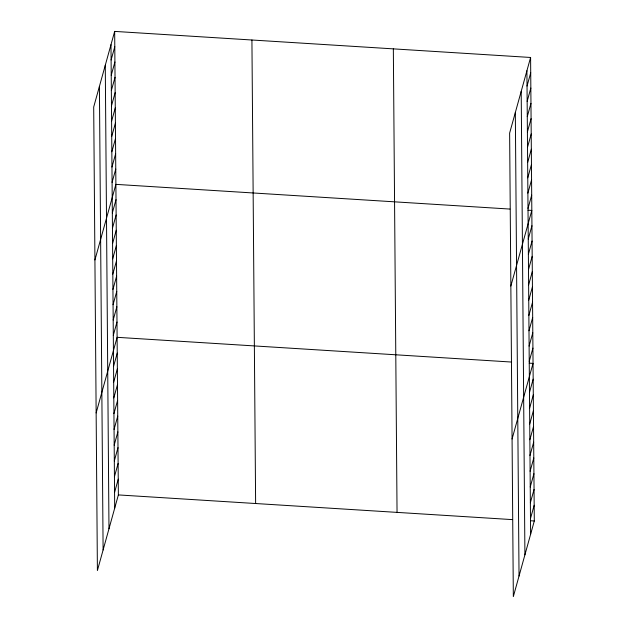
<?xml version="1.0" encoding="UTF-8"?>
<svg xmlns="http://www.w3.org/2000/svg" width="628" height="628" viewBox="0 0 628 628"><rect width="100%" height="100%" fill="white"/><g stroke="black" fill="none" stroke-linecap="round" stroke-linejoin="round"><path stroke-width="0.94" d="M114.665 31.4L93.698 107.011L97.403 570.53L118.37 494.919L114.665 31.4L530.597 57.47L534.302 520.989L513.335 596.6L509.63 133.081L530.597 57.47M111.101 59.99L114.791 46.7M111.227 75.289L114.908 61.991M111.344 90.589L115.034 77.291M111.47 105.881L115.159 92.583M111.588 121.18L115.277 107.883M111.713 136.472L115.403 123.174M111.839 151.772L115.521 138.474M111.957 167.064L115.646 153.774M112.082 182.363L115.772 169.065M94.922 259.968L115.89 184.365L509.897 209.061M112.326 212.955L116.015 199.657M112.443 228.254L116.133 214.957M112.569 243.546L116.258 230.248M112.695 258.846L116.376 245.548M112.812 274.138L116.502 260.84M112.938 289.437L116.627 276.139M113.056 304.729L116.745 291.439M113.181 320.029L116.871 306.731M113.307 335.328L116.989 322.031M96.147 412.934L117.114 337.322L511.121 362.018M113.55 366.383L117.24 353.085M113.676 382.138L117.365 368.848M113.801 397.901L117.491 384.603M113.927 413.664L117.617 400.366M114.053 429.419L117.742 416.121M114.178 445.181L117.868 431.883M114.312 460.936L117.993 447.646M114.437 476.699L118.119 463.401M114.563 492.462L118.245 479.164M527.033 86.06L530.715 72.762M527.151 101.359L530.841 88.061M527.277 116.651L530.958 103.361M527.394 131.951L531.084 118.653M527.52 147.25L531.21 133.952M527.638 162.542L531.327 149.244M527.763 177.842L531.453 164.544M527.889 193.134L531.571 179.836M528.007 208.433L531.696 195.135M510.847 286.038L531.814 210.435L528.007 210.192M528.25 239.025L531.94 225.727M528.376 254.324L532.065 241.026M528.493 269.616L532.183 256.318M528.619 284.916L532.309 271.618M528.745 300.208L532.426 286.91M528.862 315.507L532.552 302.209M528.988 330.799L532.677 317.509M529.106 346.099L532.795 332.801M529.231 361.398L532.921 348.1M512.071 439.003L533.039 363.392L529.231 363.157M529.483 392.453L533.164 379.155M529.608 408.208L533.29 394.91M529.734 423.971L533.415 410.673M529.859 439.733L533.549 426.436M529.985 455.488L533.674 442.19M530.111 471.251L533.8 457.953M530.236 487.006L533.926 473.708M530.362 502.769L534.051 489.471M530.487 518.532L534.177 505.234M118.37 494.919L512.377 519.615M530.487 520.753L534.302 520.989M526.908 70.768L530.613 534.287M521.201 91.327L524.914 554.854M515.329 112.514L519.034 576.041M393.34 48.866L397.045 512.385M251.922 40.004L255.627 503.523M110.983 44.698L114.689 508.217M105.276 65.257L108.982 528.784M99.405 86.444L103.11 549.971"/></g></svg>
